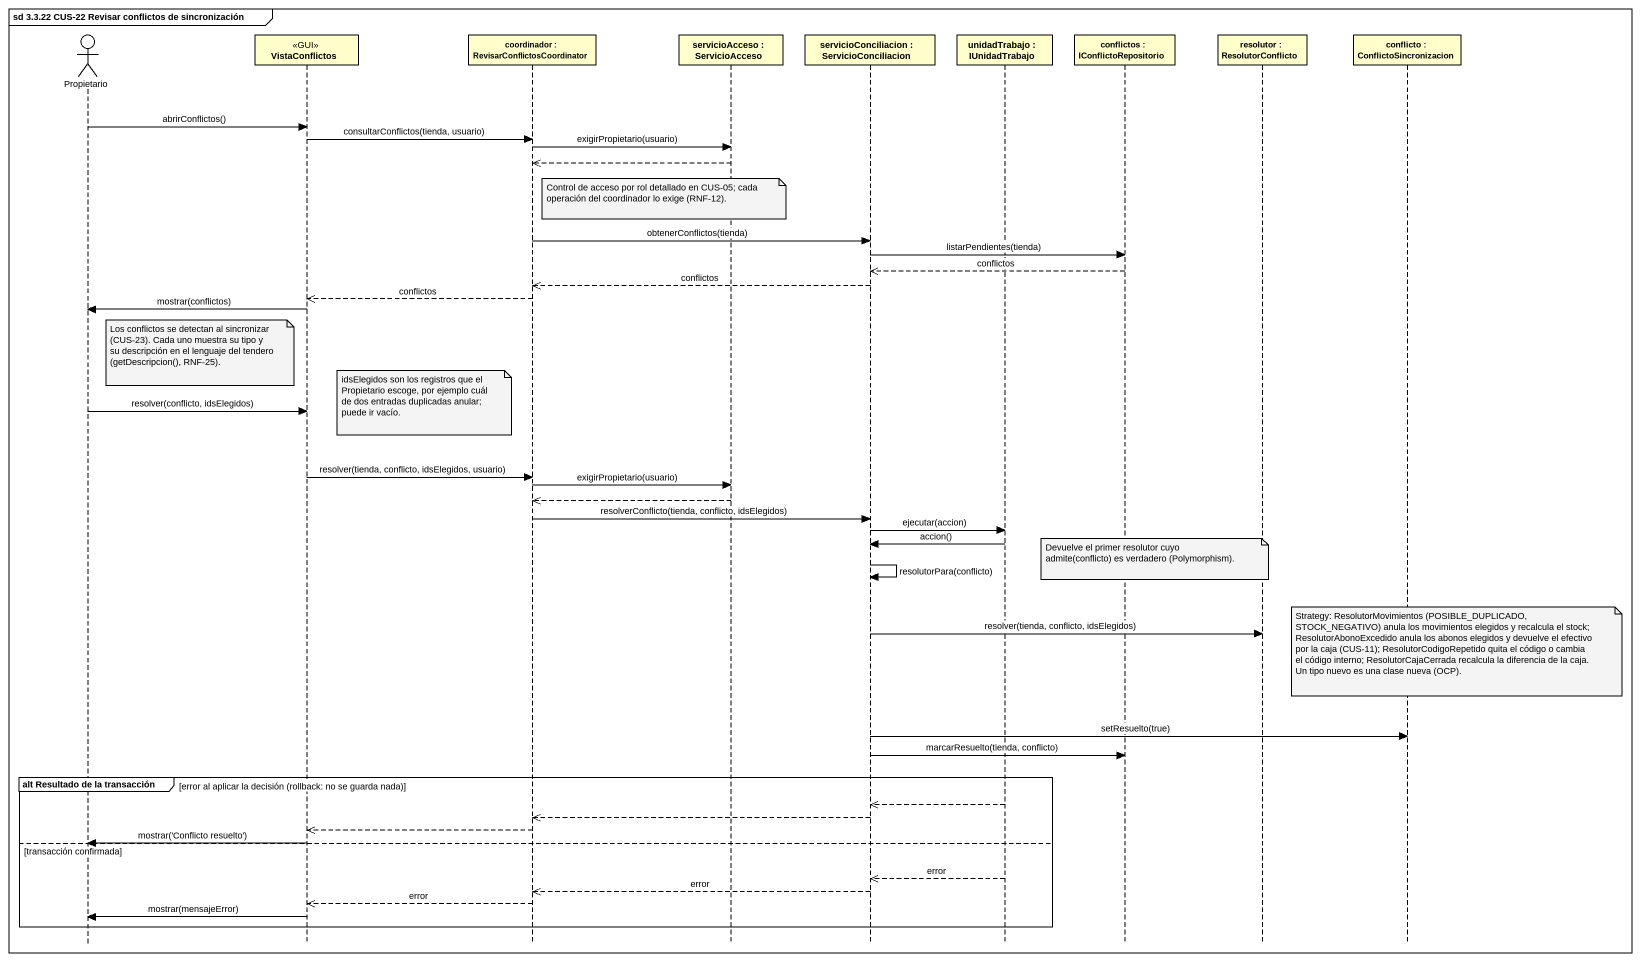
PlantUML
@startuml
mainframe sd 3.3.22 CUS-22 Revisar conflictos de sincronización
hide footbox
actor Propietario
participant VistaConflictos <<GUI>>
participant "coordinador : RevisarConflictosCoordinator" as coordinador
participant "servicioAcceso : ServicioAcceso" as servicioAcceso
participant "servicioConciliacion : ServicioConciliacion" as servicioConciliacion
participant "unidadTrabajo : IUnidadTrabajo" as unidadTrabajo
participant "conflictos : IConflictoRepositorio" as conflictos
participant "resolutor : ResolutorConflicto" as resolutor
participant "conflicto : ConflictoSincronizacion" as conflicto

Propietario -> VistaConflictos : abrirConflictos()
VistaConflictos -> coordinador : consultarConflictos(tienda, usuario)
coordinador -> servicioAcceso : exigirPropietario(usuario)
servicioAcceso -->> coordinador
note over servicioAcceso : Control de acceso por rol detallado en CUS-05; cada operación del coordinador lo exige (RNF-12).
coordinador -> servicioConciliacion : obtenerConflictos(tienda)
servicioConciliacion -> conflictos : listarPendientes(tienda)
conflictos -->> servicioConciliacion : conflictos
servicioConciliacion -->> coordinador : conflictos
coordinador -->> VistaConflictos : conflictos
VistaConflictos -> Propietario : mostrar(conflictos)
note left of VistaConflictos : Los conflictos se detectan al sincronizar (CUS-23). Cada uno muestra su tipo y su descripción en el lenguaje del tendero (getDescripcion(), RNF-25).
note left of coordinador : idsElegidos son los registros que el Propietario escoge, por ejemplo cuál de dos entradas duplicadas anular; puede ir vacío.
Propietario -> VistaConflictos : resolver(conflicto, idsElegidos)
VistaConflictos -> coordinador : resolver(tienda, conflicto, idsElegidos, usuario)
coordinador -> servicioAcceso : exigirPropietario(usuario)
servicioAcceso -->> coordinador
coordinador -> servicioConciliacion : resolverConflicto(tienda, conflicto, idsElegidos)
servicioConciliacion -> unidadTrabajo : ejecutar(accion)
unidadTrabajo -> servicioConciliacion : accion()
note over conflictos : Devuelve el primer resolutor cuyo admite(conflicto) es verdadero (Polymorphism).
servicioConciliacion -> servicioConciliacion : resolutorPara(conflicto)
servicioConciliacion -> resolutor : resolver(tienda, conflicto, idsElegidos)
note over conflicto : Strategy: ResolutorMovimientos (POSIBLE_DUPLICADO, STOCK_NEGATIVO) anula los movimientos elegidos y recalcula el stock; ResolutorAbonoExcedido anula los abonos elegidos y devuelve el efectivo por la caja (CUS-11); ResolutorCodigoRepetido quita el código o cambia el código interno; ResolutorCajaCerrada recalcula la diferencia de la caja. Un tipo nuevo es una clase nueva (OCP).
servicioConciliacion -> conflicto : setResuelto(true)
servicioConciliacion -> conflictos : marcarResuelto(tienda, conflicto)
group alt Resultado de la transacción [error al aplicar la decisión (rollback: no se guarda nada)]
  unidadTrabajo -->> servicioConciliacion
  servicioConciliacion -->> coordinador
  coordinador -->> VistaConflictos
else transacción confirmada
  VistaConflictos -> Propietario : mostrar('Conflicto resuelto')
  unidadTrabajo -->> servicioConciliacion : error
  servicioConciliacion -->> coordinador : error
  coordinador -->> VistaConflictos : error
  VistaConflictos -> Propietario : mostrar(mensajeError)
end
@enduml
